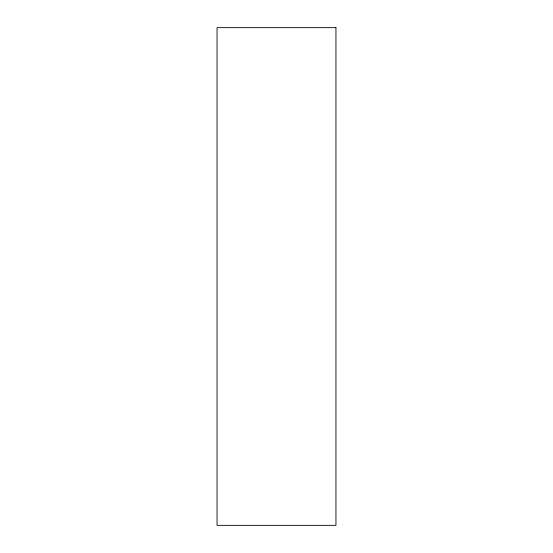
<?xml version="1.0" encoding="UTF-8"?>
<svg xmlns="http://www.w3.org/2000/svg" width="553" height="553" viewBox="0 0 553 553"><rect width="100%" height="100%" fill="white"/><g stroke="black" fill="none" stroke-linecap="round" stroke-linejoin="round"><path stroke-width="0.83" d="M335.947 27.65L217.053 27.65L217.053 525.35L335.947 525.35L335.947 27.65"/></g></svg>
